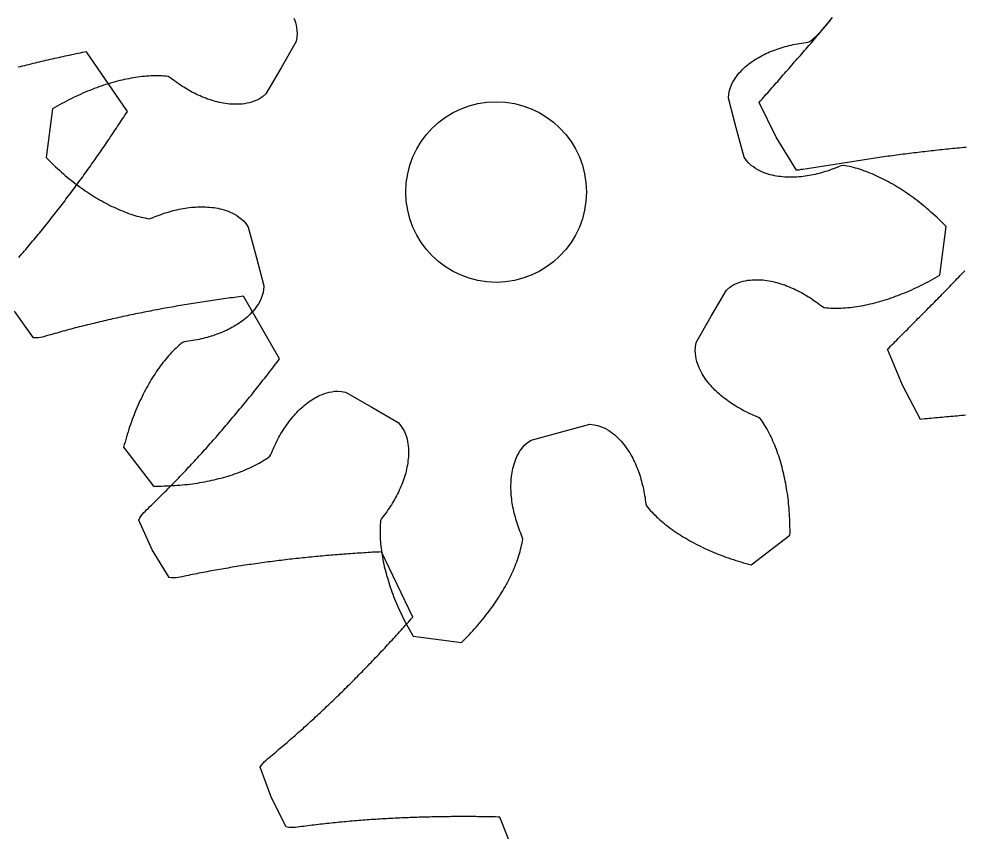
# Model space of a CAD drawing. Header units: metres. Extents: x -108 to 108, y -108 to 108.
# Drawn here: x 69.1 to 90.04, y 31.83 to 49.83 of the extents above; entities that cross this region are included whole.
import ezdxf

# ---------------------------------------------------------------- set-up
doc = ezdxf.new("R2010")
doc.units = ezdxf.units.M

msp = doc.modelspace()

# ---------------------------------------------------------------- linework, layer by layer
for points in [[(75.195, 49.848), (75.213, 49.799), (75.23, 49.75), (75.243, 49.696), (75.253, 49.637), (75.262, 49.577), (75.265, 49.508), (75.26, 49.429), (75.244, 49.334), (74.911, 48.75), (74.911, 48.75), (74.571, 48.17), (74.497, 48.109), (74.431, 48.065), (74.37, 48.032), (74.314, 48.01), (74.258, 47.989), (74.205, 47.974), (74.153, 47.964), (74.102, 47.955), (74.052, 47.948), (74.003, 47.945), (73.955, 47.942), (73.907, 47.941), (73.86, 47.941), (73.813, 47.942), (73.767, 47.947), (73.722, 47.953), (73.676, 47.96), (73.631, 47.967), (73.587, 47.975), (73.542, 47.984), (73.498, 47.994), (73.454, 48.004), (73.411, 48.018), (73.368, 48.03), (73.326, 48.045), (73.283, 48.058), (73.241, 48.075), (73.199, 48.092), (73.157, 48.11), (73.115, 48.126), (73.074, 48.145), (73.033, 48.165), (72.992, 48.185), (72.952, 48.206), (72.912, 48.227), (72.872, 48.249), (72.832, 48.274), (72.793, 48.297), (72.753, 48.321), (72.714, 48.346), (72.675, 48.371), (72.637, 48.398), (72.598, 48.425), (72.56, 48.452), (72.522, 48.48), (72.484, 48.509), (72.447, 48.537), (72.407, 48.558), (72.361, 48.563), (72.314, 48.567), (72.267, 48.57), (72.22, 48.571), (72.173, 48.572), (72.125, 48.572), (72.078, 48.571), (72.029, 48.569), (71.981, 48.567), (71.933, 48.563), (71.884, 48.559), (71.835, 48.554), (71.786, 48.548), (71.736, 48.542), (71.687, 48.535), (71.637, 48.527), (71.587, 48.518), (71.537, 48.509), (71.487, 48.499), (71.437, 48.488), (71.387, 48.477), (71.336, 48.465), (71.285, 48.452), (71.235, 48.439), (71.184, 48.425), (71.133, 48.41), (71.082, 48.395), (71.031, 48.379), (70.98, 48.363), (70.928, 48.345), (70.877, 48.328), (70.826, 48.309), (70.774, 48.29), (70.723, 48.27), (70.671, 48.25), (70.62, 48.229), (70.568, 48.207), (70.516, 48.185), (70.465, 48.162), (70.413, 48.139), (70.361, 48.115), (70.31, 48.09), (70.258, 48.064), (70.206, 48.038), (70.155, 48.012), (70.103, 47.985), (70.051, 47.957), (70, 47.929), (69.948, 47.9), (69.897, 47.87), (69.845, 47.84), (69.704, 46.767), (69.746, 46.724), (69.788, 46.683), (69.83, 46.641), (69.873, 46.6), (69.915, 46.56), (69.958, 46.521), (70.001, 46.481), (70.045, 46.443), (70.088, 46.405), (70.131, 46.368), (70.175, 46.331), (70.219, 46.295), (70.263, 46.26), (70.307, 46.225), (70.351, 46.191), (70.396, 46.157), (70.44, 46.124), (70.485, 46.092), (70.53, 46.06), (70.574, 46.029), (70.619, 45.998), (70.664, 45.968), (70.71, 45.939), (70.755, 45.91), (70.8, 45.882), (70.846, 45.855), (70.891, 45.828), (70.937, 45.802), (70.982, 45.777), (71.028, 45.752), (71.074, 45.728), (71.119, 45.705), (71.165, 45.683), (71.211, 45.661), (71.257, 45.64), (71.303, 45.619), (71.349, 45.599), (71.395, 45.58), (71.441, 45.562), (71.487, 45.545), (71.533, 45.528), (71.579, 45.512), (71.625, 45.497), (71.671, 45.483), (71.717, 45.469), (71.763, 45.457), (71.809, 45.445), (71.855, 45.435), (71.901, 45.425), (71.946, 45.417), (71.992, 45.41), (72.036, 45.42), (72.08, 45.438), (72.124, 45.455), (72.168, 45.473), (72.212, 45.489), (72.256, 45.505), (72.3, 45.521), (72.344, 45.536), (72.388, 45.549), (72.433, 45.562), (72.477, 45.574), (72.521, 45.588), (72.566, 45.599), (72.61, 45.609), (72.655, 45.619), (72.699, 45.628), (72.744, 45.636), (72.789, 45.644), (72.833, 45.649), (72.878, 45.655), (72.923, 45.661), (72.968, 45.666), (73.013, 45.668), (73.057, 45.672), (73.103, 45.672), (73.147, 45.674), (73.193, 45.673), (73.238, 45.671), (73.283, 45.668), (73.328, 45.664), (73.374, 45.66), (73.419, 45.654), (73.464, 45.648), (73.51, 45.641), (73.556, 45.63), (73.601, 45.617), (73.647, 45.604), (73.693, 45.589), (73.74, 45.574), (73.786, 45.554), (73.833, 45.532), (73.88, 45.509), (73.928, 45.48), (73.976, 45.446), (74.025, 45.41), (74.076, 45.362), (74.128, 45.303), (74.184, 45.225), (74.362, 44.576), (74.362, 44.576), (74.532, 43.926), (74.523, 43.83), (74.507, 43.753), (74.487, 43.687), (74.463, 43.631), (74.438, 43.577), (74.411, 43.528), (74.382, 43.485), (74.352, 43.443), (74.322, 43.402), (74.289, 43.365), (74.257, 43.33), (74.224, 43.295), (74.19, 43.261), (74.156, 43.229), (74.12, 43.2), (74.084, 43.172), (74.047, 43.144), (74.011, 43.118), (73.973, 43.092), (73.935, 43.067), (73.897, 43.042), (73.859, 43.019), (73.819, 42.998), (73.78, 42.976), (73.739, 42.957), (73.699, 42.936), (73.658, 42.918), (73.616, 42.9), (73.574, 42.883), (73.533, 42.865), (73.491, 42.85), (73.448, 42.835), (73.405, 42.82), (73.361, 42.806), (73.317, 42.793), (73.273, 42.78), (73.228, 42.77), (73.184, 42.758), (73.139, 42.747), (73.094, 42.737), (73.049, 42.727), (73.002, 42.719), (72.956, 42.711), (72.91, 42.703), (72.863, 42.697), (72.816, 42.69), (72.77, 42.683), (72.726, 42.67), (72.69, 42.641), (72.655, 42.611), (72.62, 42.58), (72.585, 42.547), (72.551, 42.515), (72.518, 42.481), (72.485, 42.446), (72.452, 42.411), (72.42, 42.375), (72.388, 42.338), (72.356, 42.301), (72.325, 42.263), (72.294, 42.224), (72.264, 42.184), (72.234, 42.144), (72.205, 42.104), (72.175, 42.062), (72.147, 42.02), (72.118, 41.978), (72.09, 41.935), (72.063, 41.891), (72.035, 41.847), (72.008, 41.802), (71.982, 41.757), (71.956, 41.711), (71.93, 41.665), (71.905, 41.618), (71.88, 41.57), (71.856, 41.523), (71.832, 41.474), (71.808, 41.425), (71.785, 41.376), (71.762, 41.326), (71.739, 41.276), (71.717, 41.225), (71.696, 41.173), (71.674, 41.122), (71.654, 41.069), (71.633, 41.017), (71.613, 40.964), (71.594, 40.91), (71.575, 40.856), (71.556, 40.801), (71.538, 40.747), (71.52, 40.691), (71.503, 40.635), (71.486, 40.579), (71.47, 40.523), (71.454, 40.466), (71.438, 40.408), (71.423, 40.351), (72.082, 39.492), (72.141, 39.492), (72.201, 39.492), (72.26, 39.492), (72.319, 39.494), (72.378, 39.495), (72.436, 39.498), (72.494, 39.501), (72.552, 39.504), (72.609, 39.508), (72.666, 39.512), (72.723, 39.517), (72.78, 39.523), (72.836, 39.529), (72.892, 39.535), (72.947, 39.542), (73.002, 39.55), (73.057, 39.558), (73.112, 39.567), (73.166, 39.576), (73.219, 39.586), (73.273, 39.596), (73.326, 39.607), (73.378, 39.618), (73.431, 39.63), (73.482, 39.642), (73.534, 39.655), (73.585, 39.668), (73.635, 39.682), (73.686, 39.696), (73.735, 39.711), (73.785, 39.726), (73.834, 39.742), (73.882, 39.759), (73.93, 39.776), (73.977, 39.793), (74.024, 39.811), (74.071, 39.83), (74.117, 39.849), (74.162, 39.869), (74.207, 39.889), (74.251, 39.909), (74.295, 39.931), (74.338, 39.953), (74.381, 39.975), (74.423, 39.998), (74.464, 40.022), (74.505, 40.046), (74.545, 40.071), (74.584, 40.097), (74.622, 40.123), (74.659, 40.15), (74.684, 40.189), (74.702, 40.233), (74.721, 40.276), (74.739, 40.32), (74.759, 40.362), (74.779, 40.404), (74.798, 40.447), (74.819, 40.488), (74.841, 40.529), (74.863, 40.57), (74.886, 40.61), (74.908, 40.651), (74.931, 40.69), (74.955, 40.729), (74.98, 40.767), (75.005, 40.805), (75.031, 40.842), (75.057, 40.879), (75.085, 40.915), (75.112, 40.951), (75.14, 40.986), (75.168, 41.022), (75.199, 41.055), (75.228, 41.089), (75.259, 41.121), (75.29, 41.154), (75.322, 41.185), (75.356, 41.216), (75.39, 41.246), (75.424, 41.275), (75.46, 41.304), (75.496, 41.332), (75.532, 41.36), (75.569, 41.387), (75.61, 41.411), (75.651, 41.435), (75.693, 41.458), (75.735, 41.481), (75.779, 41.502), (75.826, 41.521), (75.875, 41.539), (75.925, 41.556), (75.978, 41.569), (76.037, 41.579), (76.097, 41.588), (76.166, 41.59), (76.245, 41.585), (76.34, 41.57), (76.924, 41.237), (76.924, 41.237), (77.505, 40.897), (77.566, 40.823), (77.609, 40.757), (77.642, 40.696), (77.664, 40.639), (77.685, 40.584), (77.7, 40.53), (77.71, 40.479), (77.719, 40.428), (77.727, 40.378), (77.73, 40.329), (77.732, 40.281), (77.733, 40.233), (77.733, 40.186), (77.732, 40.138), (77.727, 40.093), (77.721, 40.047), (77.715, 40.002), (77.707, 39.957), (77.699, 39.912), (77.69, 39.868), (77.681, 39.824), (77.67, 39.78), (77.657, 39.737), (77.645, 39.694), (77.629, 39.651), (77.616, 39.608), (77.6, 39.566), (77.582, 39.524), (77.565, 39.483), (77.549, 39.441), (77.529, 39.4), (77.51, 39.359), (77.49, 39.318), (77.469, 39.278), (77.447, 39.237), (77.425, 39.197), (77.4, 39.158), (77.377, 39.118), (77.353, 39.079), (77.329, 39.04), (77.303, 39.001), (77.276, 38.962), (77.25, 38.924), (77.223, 38.886), (77.194, 38.848), (77.166, 38.81), (77.137, 38.772), (77.116, 38.732), (77.111, 38.686), (77.107, 38.64), (77.105, 38.593), (77.103, 38.546), (77.102, 38.499), (77.102, 38.451), (77.103, 38.403), (77.105, 38.355), (77.108, 38.307), (77.111, 38.258), (77.115, 38.209), (77.12, 38.161), (77.126, 38.111), (77.133, 38.062), (77.14, 38.013), (77.148, 37.963), (77.156, 37.913), (77.165, 37.863), (77.175, 37.813), (77.186, 37.763), (77.197, 37.712), (77.209, 37.662), (77.222, 37.611), (77.235, 37.56), (77.249, 37.51), (77.264, 37.459), (77.279, 37.408), (77.295, 37.356), (77.312, 37.305), (77.329, 37.254), (77.347, 37.203), (77.365, 37.151), (77.384, 37.1), (77.404, 37.048), (77.424, 36.997), (77.445, 36.945), (77.467, 36.894), (77.489, 36.842), (77.512, 36.79), (77.536, 36.739), (77.56, 36.687), (77.585, 36.635), (77.61, 36.584), (77.636, 36.532), (77.662, 36.48), (77.69, 36.429), (77.717, 36.377), (77.746, 36.325), (77.775, 36.274), (77.804, 36.222), (77.835, 36.171), (78.907, 36.029), (78.95, 36.071), (78.992, 36.114), (79.033, 36.156), (79.074, 36.198), (79.114, 36.241), (79.154, 36.284), (79.193, 36.327), (79.231, 36.37), (79.269, 36.414), (79.306, 36.457), (79.343, 36.501), (79.379, 36.545), (79.415, 36.589), (79.449, 36.633), (79.484, 36.677), (79.517, 36.721), (79.55, 36.766), (79.583, 36.81), (79.615, 36.855), (79.646, 36.9), (79.676, 36.945), (79.706, 36.99), (79.735, 37.035), (79.764, 37.08), (79.792, 37.126), (79.819, 37.171), (79.846, 37.217), (79.872, 37.262), (79.897, 37.308), (79.922, 37.354), (79.946, 37.399), (79.969, 37.445), (79.992, 37.491), (80.014, 37.537), (80.035, 37.583), (80.055, 37.629), (80.075, 37.675), (80.094, 37.721), (80.112, 37.767), (80.13, 37.813), (80.146, 37.859), (80.162, 37.905), (80.177, 37.951), (80.192, 37.997), (80.205, 38.043), (80.217, 38.089), (80.229, 38.135), (80.239, 38.18), (80.249, 38.226), (80.257, 38.272), (80.265, 38.318), (80.254, 38.362), (80.236, 38.406), (80.219, 38.45), (80.201, 38.493), (80.185, 38.537), (80.169, 38.582), (80.153, 38.626), (80.139, 38.67), (80.125, 38.714), (80.112, 38.758), (80.1, 38.803), (80.086, 38.847), (80.075, 38.891), (80.065, 38.936), (80.055, 38.98), (80.046, 39.025), (80.038, 39.07), (80.03, 39.114), (80.025, 39.159), (80.019, 39.204), (80.013, 39.249), (80.008, 39.293), (80.006, 39.338), (80.003, 39.383), (80.002, 39.428), (80, 39.473), (80.002, 39.518), (80.004, 39.563), (80.006, 39.609), (80.01, 39.654), (80.015, 39.699), (80.02, 39.745), (80.026, 39.79), (80.033, 39.835), (80.045, 39.881), (80.057, 39.927), (80.07, 39.973), (80.085, 40.019), (80.1, 40.065), (80.121, 40.112), (80.142, 40.159), (80.166, 40.206), (80.194, 40.253), (80.228, 40.302), (80.265, 40.351), (80.312, 40.401), (80.371, 40.454), (80.449, 40.509), (81.098, 40.687), (81.098, 40.687), (81.748, 40.858), (81.844, 40.848), (81.922, 40.832), (81.988, 40.812), (82.044, 40.788), (82.098, 40.763), (82.146, 40.736), (82.19, 40.707), (82.232, 40.678), (82.273, 40.647), (82.309, 40.615), (82.345, 40.582), (82.379, 40.549), (82.413, 40.516), (82.446, 40.482), (82.474, 40.446), (82.503, 40.41), (82.53, 40.373), (82.557, 40.336), (82.582, 40.299), (82.608, 40.261), (82.632, 40.223), (82.655, 40.185), (82.676, 40.145), (82.698, 40.105), (82.718, 40.065), (82.739, 40.025), (82.757, 39.984), (82.774, 39.942), (82.791, 39.9), (82.809, 39.859), (82.825, 39.816), (82.84, 39.773), (82.854, 39.73), (82.868, 39.687), (82.881, 39.643), (82.894, 39.599), (82.904, 39.554), (82.916, 39.509), (82.927, 39.465), (82.937, 39.42), (82.947, 39.374), (82.955, 39.328), (82.963, 39.282), (82.972, 39.236), (82.978, 39.189), (82.985, 39.142), (82.991, 39.095), (83.004, 39.052), (83.033, 39.016), (83.064, 38.98), (83.095, 38.945), (83.127, 38.911), (83.16, 38.877), (83.194, 38.843), (83.228, 38.81), (83.263, 38.778), (83.299, 38.745), (83.336, 38.713), (83.374, 38.682), (83.412, 38.651), (83.451, 38.62), (83.49, 38.59), (83.53, 38.56), (83.571, 38.53), (83.612, 38.501), (83.654, 38.472), (83.696, 38.444), (83.74, 38.416), (83.783, 38.388), (83.827, 38.361), (83.872, 38.334), (83.917, 38.308), (83.963, 38.282), (84.01, 38.256), (84.056, 38.231), (84.104, 38.206), (84.152, 38.181), (84.2, 38.157), (84.249, 38.134), (84.299, 38.11), (84.348, 38.087), (84.399, 38.065), (84.45, 38.043), (84.501, 38.021), (84.553, 38), (84.605, 37.979), (84.658, 37.959), (84.711, 37.939), (84.764, 37.92), (84.818, 37.9), (84.873, 37.882), (84.928, 37.864), (84.983, 37.846), (85.039, 37.829), (85.095, 37.812), (85.152, 37.795), (85.209, 37.779), (85.266, 37.764), (85.324, 37.749), (86.182, 38.407), (86.183, 38.467), (86.183, 38.527), (86.182, 38.586), (86.181, 38.645), (86.179, 38.703), (86.177, 38.762), (86.174, 38.82), (86.17, 38.877), (86.166, 38.935), (86.162, 38.992), (86.157, 39.049), (86.152, 39.105), (86.146, 39.161), (86.139, 39.217), (86.132, 39.273), (86.124, 39.328), (86.116, 39.383), (86.108, 39.437), (86.098, 39.491), (86.089, 39.545), (86.079, 39.598), (86.068, 39.651), (86.057, 39.704), (86.045, 39.756), (86.033, 39.808), (86.02, 39.86), (86.006, 39.911), (85.993, 39.961), (85.978, 40.011), (85.963, 40.061), (85.948, 40.11), (85.932, 40.159), (85.916, 40.208), (85.899, 40.256), (85.881, 40.303), (85.863, 40.35), (85.845, 40.396), (85.825, 40.442), (85.806, 40.488), (85.786, 40.533), (85.765, 40.577), (85.744, 40.621), (85.722, 40.664), (85.699, 40.707), (85.676, 40.748), (85.652, 40.79), (85.628, 40.83), (85.603, 40.87), (85.578, 40.909), (85.551, 40.948), (85.524, 40.985), (85.485, 41.009), (85.442, 41.028), (85.398, 41.046), (85.355, 41.064), (85.312, 41.084), (85.27, 41.104), (85.227, 41.124), (85.186, 41.145), (85.145, 41.167), (85.105, 41.189), (85.065, 41.212), (85.024, 41.233), (84.985, 41.257), (84.946, 41.281), (84.907, 41.306), (84.869, 41.331), (84.832, 41.356), (84.795, 41.383), (84.76, 41.411), (84.724, 41.438), (84.688, 41.466), (84.653, 41.494), (84.62, 41.524), (84.585, 41.553), (84.553, 41.585), (84.52, 41.615), (84.489, 41.648), (84.458, 41.681), (84.429, 41.715), (84.399, 41.75), (84.37, 41.785), (84.342, 41.821), (84.314, 41.858), (84.287, 41.895), (84.263, 41.935), (84.239, 41.976), (84.216, 42.018), (84.194, 42.061), (84.172, 42.105), (84.154, 42.152), (84.136, 42.201), (84.119, 42.25), (84.105, 42.304), (84.095, 42.363), (84.086, 42.423), (84.084, 42.492), (84.089, 42.571), (84.105, 42.666), (84.437, 43.25), (84.437, 43.25), (84.777, 43.83), (84.851, 43.891), (84.917, 43.935), (84.978, 43.968), (85.035, 43.99), (85.091, 44.011), (85.144, 44.026), (85.195, 44.036), (85.246, 44.045), (85.297, 44.052), (85.345, 44.055), (85.393, 44.058), (85.441, 44.059), (85.489, 44.059), (85.536, 44.058), (85.582, 44.053), (85.627, 44.047), (85.672, 44.04), (85.717, 44.033), (85.762, 44.025), (85.806, 44.016), (85.851, 44.006), (85.894, 43.996), (85.937, 43.982), (85.981, 43.97), (86.023, 43.955), (86.066, 43.942), (86.108, 43.925), (86.15, 43.908), (86.191, 43.89), (86.233, 43.874), (86.275, 43.855), (86.315, 43.835), (86.356, 43.815), (86.397, 43.794), (86.437, 43.773), (86.477, 43.751), (86.516, 43.726), (86.556, 43.703), (86.595, 43.679), (86.635, 43.654), (86.674, 43.629), (86.712, 43.602), (86.75, 43.575), (86.789, 43.548), (86.826, 43.52), (86.864, 43.491), (86.902, 43.463), (86.942, 43.442), (86.988, 43.437), (87.035, 43.433), (87.081, 43.43), (87.128, 43.429), (87.176, 43.428), (87.223, 43.428), (87.271, 43.429), (87.319, 43.431), (87.368, 43.433), (87.416, 43.437), (87.465, 43.441), (87.514, 43.446), (87.563, 43.452), (87.612, 43.458), (87.662, 43.465), (87.712, 43.473), (87.761, 43.482), (87.811, 43.491), (87.861, 43.501), (87.912, 43.512), (87.962, 43.523), (88.013, 43.535), (88.063, 43.548), (88.114, 43.561), (88.165, 43.575), (88.216, 43.59), (88.267, 43.605), (88.318, 43.621), (88.369, 43.637), (88.42, 43.655), (88.472, 43.672), (88.523, 43.691), (88.574, 43.71), (88.626, 43.73), (88.677, 43.75), (88.729, 43.771), (88.781, 43.793), (88.832, 43.815), (88.884, 43.838), (88.936, 43.861), (88.987, 43.885), (89.039, 43.91), (89.091, 43.936), (89.142, 43.962), (89.194, 43.988), (89.246, 44.015), (89.297, 44.043), (89.349, 44.071), (89.401, 44.1), (89.452, 44.13), (89.504, 44.16), (89.645, 45.233), (89.603, 45.276), (89.561, 45.317), (89.518, 45.359), (89.476, 45.4), (89.433, 45.44), (89.39, 45.479), (89.347, 45.519), (89.304, 45.557), (89.261, 45.595), (89.217, 45.632), (89.174, 45.669), (89.13, 45.705), (89.086, 45.74), (89.042, 45.775), (88.997, 45.809), (88.953, 45.843), (88.909, 45.876), (88.864, 45.908), (88.819, 45.94), (88.774, 45.971), (88.729, 46.002), (88.684, 46.032), (88.639, 46.061), (88.594, 46.09), (88.549, 46.118), (88.503, 46.145), (88.458, 46.172), (88.412, 46.198), (88.366, 46.223), (88.321, 46.248), (88.275, 46.272), (88.229, 46.295), (88.183, 46.317), (88.138, 46.339), (88.092, 46.36), (88.046, 46.381), (88, 46.401), (87.954, 46.42), (87.908, 46.438), (87.862, 46.455), (87.816, 46.472), (87.77, 46.488), (87.724, 46.503), (87.678, 46.517), (87.632, 46.531), (87.586, 46.543), (87.54, 46.555), (87.494, 46.565), (87.448, 46.575), (87.402, 46.583), (87.357, 46.59), (87.312, 46.58), (87.269, 46.562), (87.225, 46.545), (87.181, 46.527), (87.137, 46.511), (87.093, 46.495), (87.049, 46.479), (87.005, 46.464), (86.96, 46.451), (86.916, 46.438), (86.872, 46.426), (86.827, 46.412), (86.783, 46.401), (86.739, 46.391), (86.694, 46.381), (86.649, 46.372), (86.605, 46.364), (86.56, 46.356), (86.515, 46.351), (86.471, 46.345), (86.426, 46.339), (86.381, 46.334), (86.336, 46.332), (86.291, 46.328), (86.246, 46.328), (86.201, 46.326), (86.156, 46.327), (86.111, 46.329), (86.066, 46.332), (86.02, 46.336), (85.975, 46.34), (85.93, 46.346), (85.884, 46.352), (85.839, 46.359), (85.793, 46.37), (85.747, 46.383), (85.701, 46.396), (85.655, 46.411), (85.609, 46.426), (85.562, 46.446), (85.516, 46.468), (85.469, 46.491), (85.421, 46.52), (85.372, 46.554), (85.324, 46.59), (85.273, 46.638), (85.221, 46.697), (85.165, 46.775), (84.987, 47.424), (84.987, 47.424), (84.817, 48.074), (84.826, 48.17), (84.842, 48.247), (84.862, 48.313), (84.886, 48.369), (84.911, 48.423), (84.938, 48.472), (84.967, 48.515), (84.997, 48.557), (85.027, 48.598), (85.059, 48.635), (85.092, 48.67), (85.125, 48.705), (85.159, 48.739), (85.193, 48.771), (85.228, 48.8), (85.265, 48.828), (85.301, 48.856), (85.338, 48.882), (85.375, 48.908), (85.413, 48.933), (85.451, 48.958), (85.49, 48.981), (85.53, 49.002), (85.569, 49.024), (85.61, 49.043), (85.649, 49.064), (85.691, 49.082), (85.732, 49.1), (85.774, 49.117), (85.816, 49.135), (85.858, 49.15), (85.901, 49.165), (85.944, 49.18), (85.987, 49.194), (86.031, 49.207), (86.075, 49.22), (86.12, 49.23), (86.165, 49.242), (86.21, 49.253), (86.255, 49.263), (86.3, 49.273), (86.346, 49.281), (86.392, 49.289), (86.439, 49.297), (86.486, 49.303), (86.532, 49.31), (86.579, 49.317), (86.623, 49.33), (86.659, 49.359), (86.694, 49.389), (86.729, 49.42), (86.763, 49.453), (86.797, 49.485), (86.831, 49.519), (86.864, 49.554), (86.897, 49.589), (86.929, 49.625), (86.961, 49.662), (86.992, 49.699), (87.024, 49.737), (87.054, 49.776), (87.085, 49.816), (87.115, 49.856)], [(90.082, 46.988), (90.033, 46.983), (89.985, 46.979), (89.936, 46.974), (89.888, 46.97), (89.84, 46.965), (89.791, 46.96), (89.743, 46.956), (89.695, 46.951), (89.647, 46.946), (89.598, 46.941), (89.55, 46.936), (89.502, 46.931), (89.454, 46.926), (89.406, 46.92), (89.358, 46.915), (89.31, 46.91), (89.262, 46.904), (89.214, 46.899), (89.166, 46.893), (89.118, 46.888), (89.07, 46.882), (89.022, 46.876), (88.974, 46.871), (88.927, 46.865), (88.879, 46.859), (88.831, 46.853), (88.783, 46.847), (88.736, 46.841), (88.688, 46.835), (88.641, 46.829), (88.593, 46.822), (88.545, 46.816), (88.498, 46.81), (88.45, 46.803), (88.403, 46.797), (88.355, 46.79), (88.308, 46.783), (88.261, 46.777), (88.213, 46.77), (88.166, 46.763), (88.119, 46.756), (88.072, 46.749), (88.024, 46.742), (87.977, 46.735), (87.93, 46.728), (87.883, 46.721), (87.836, 46.713), (87.789, 46.706), (87.742, 46.699), (87.694, 46.692), (87.647, 46.684), (87.6, 46.677), (87.553, 46.67), (87.506, 46.662), (87.459, 46.655), (87.412, 46.648), (87.365, 46.641), (87.318, 46.633), (87.27, 46.626), (87.223, 46.619), (87.176, 46.611), (87.129, 46.604), (87.082, 46.597), (87.035, 46.589), (86.988, 46.582), (86.941, 46.575), (86.893, 46.568), (86.846, 46.56), (86.799, 46.553), (86.752, 46.546), (86.705, 46.538), (86.658, 46.531), (86.61, 46.524), (86.563, 46.516), (86.516, 46.509), (86.469, 46.502), (86.422, 46.495), (86.375, 46.487), (86.327, 46.48), (85.878, 47.212), (85.878, 47.212), (85.501, 47.983), (85.532, 48.019), (85.564, 48.055), (85.595, 48.091), (85.627, 48.127), (85.658, 48.163), (85.69, 48.199), (85.721, 48.235), (85.752, 48.271), (85.784, 48.307), (85.815, 48.343), (85.847, 48.378), (85.878, 48.414), (85.91, 48.45), (85.941, 48.486), (85.972, 48.522), (86.004, 48.558), (86.035, 48.594), (86.067, 48.63), (86.098, 48.666), (86.129, 48.701), (86.161, 48.737), (86.192, 48.773), (86.224, 48.809), (86.255, 48.845), (86.286, 48.881), (86.318, 48.917), (86.349, 48.953), (86.381, 48.988), (86.412, 49.024), (86.443, 49.06), (86.475, 49.096), (86.506, 49.132), (86.538, 49.168), (86.569, 49.204), (86.6, 49.24), (86.632, 49.276), (86.663, 49.312), (86.694, 49.348), (86.725, 49.384), (86.756, 49.42), (86.787, 49.457), (86.818, 49.493), (86.849, 49.53), (86.88, 49.566), (86.911, 49.603), (86.942, 49.639), (86.973, 49.676), (87.004, 49.713), (87.035, 49.75), (87.065, 49.787), (87.096, 49.824), (87.127, 49.861)], [(69.103, 44.552), (69.134, 44.588), (69.164, 44.623), (69.195, 44.659), (69.225, 44.695), (69.256, 44.73), (69.286, 44.766), (69.317, 44.802), (69.347, 44.838), (69.377, 44.874), (69.407, 44.91), (69.438, 44.947), (69.468, 44.983), (69.498, 45.019), (69.528, 45.056), (69.558, 45.092), (69.588, 45.129), (69.617, 45.166), (69.647, 45.202), (69.677, 45.239), (69.707, 45.276), (69.736, 45.313), (69.766, 45.35), (69.795, 45.387), (69.825, 45.425), (69.854, 45.462), (69.883, 45.499), (69.913, 45.537), (69.942, 45.574), (69.971, 45.612), (70, 45.65), (70.03, 45.687), (70.059, 45.725), (70.088, 45.763), (70.117, 45.801), (70.146, 45.839), (70.174, 45.877), (70.203, 45.915), (70.232, 45.953), (70.261, 45.992), (70.289, 46.03), (70.318, 46.068), (70.347, 46.107), (70.375, 46.145), (70.404, 46.184), (70.432, 46.223), (70.461, 46.261), (70.489, 46.3), (70.517, 46.339), (70.545, 46.378), (70.574, 46.417), (70.602, 46.456), (70.63, 46.495), (70.658, 46.535), (70.686, 46.574), (70.714, 46.613), (70.742, 46.653), (70.77, 46.692), (70.798, 46.732), (70.825, 46.771), (70.853, 46.811), (70.881, 46.851), (70.908, 46.89), (70.936, 46.93), (70.963, 46.97), (70.991, 47.01), (71.018, 47.05), (71.046, 47.09), (71.073, 47.131), (71.1, 47.171), (71.128, 47.211), (71.155, 47.251), (71.182, 47.292), (71.209, 47.332), (71.236, 47.373), (71.263, 47.413), (71.29, 47.454), (71.317, 47.495), (71.344, 47.536), (71.371, 47.577), (71.398, 47.617), (71.425, 47.658), (71.451, 47.699), (71.478, 47.741), (71.505, 47.782), (70.602, 49.105), (70.554, 49.095), (70.506, 49.086), (70.458, 49.076), (70.41, 49.066), (70.363, 49.056), (70.315, 49.046), (70.267, 49.036), (70.219, 49.025), (70.171, 49.015), (70.124, 49.005), (70.076, 48.994), (70.028, 48.984), (69.981, 48.973), (69.933, 48.963), (69.886, 48.952), (69.839, 48.941), (69.791, 48.931), (69.744, 48.92), (69.696, 48.909), (69.649, 48.898), (69.602, 48.887), (69.555, 48.876), (69.508, 48.865), (69.461, 48.853), (69.413, 48.842), (69.366, 48.831), (69.319, 48.819), (69.273, 48.808), (69.226, 48.796), (69.179, 48.784), (69.132, 48.773), (69.085, 48.761)], [(90.073, 41.059), (90.026, 41.054), (89.978, 41.05), (89.931, 41.046), (89.883, 41.041), (89.836, 41.037), (89.788, 41.033), (89.741, 41.028), (89.693, 41.024), (89.646, 41.02), (89.598, 41.015), (89.551, 41.011), (89.503, 41.007), (89.456, 41.002), (89.408, 40.998), (89.361, 40.994), (89.313, 40.989), (89.266, 40.985), (89.218, 40.981), (89.171, 40.976), (89.123, 40.972), (89.076, 40.968), (88.673, 41.726), (88.673, 41.726), (88.345, 42.52), (88.379, 42.554), (88.412, 42.588), (88.446, 42.622), (88.48, 42.656), (88.513, 42.689), (88.547, 42.723), (88.581, 42.757), (88.614, 42.791), (88.648, 42.825), (88.681, 42.859), (88.715, 42.893), (88.749, 42.926), (88.782, 42.96), (88.816, 42.994), (88.849, 43.028), (88.883, 43.062), (88.917, 43.096), (88.95, 43.13), (88.984, 43.163), (89.017, 43.197), (89.051, 43.231), (89.085, 43.265), (89.118, 43.299), (89.152, 43.333), (89.185, 43.366), (89.219, 43.4), (89.253, 43.434), (89.286, 43.468), (89.32, 43.502), (89.353, 43.535), (89.387, 43.569), (89.421, 43.603), (89.454, 43.637), (89.488, 43.671), (89.521, 43.705), (89.555, 43.739), (89.588, 43.773), (89.621, 43.807), (89.655, 43.841), (89.688, 43.875), (89.721, 43.91), (89.755, 43.944), (89.788, 43.979), (89.821, 44.013), (89.854, 44.048), (89.888, 44.082), (89.921, 44.117), (89.954, 44.152), (89.987, 44.187), (90.02, 44.221), (90.053, 44.256)], [(80.344, 30.672), (79.759, 32.163), (79.71, 32.165), (79.661, 32.166), (79.612, 32.167), (79.563, 32.168), (79.514, 32.169), (79.465, 32.17), (79.417, 32.17), (79.368, 32.171), (79.319, 32.172), (79.27, 32.172), (79.221, 32.173), (79.173, 32.173), (79.124, 32.173), (79.075, 32.174), (79.027, 32.174), (78.978, 32.174), (78.929, 32.174), (78.881, 32.174), (78.832, 32.174), (78.784, 32.173), (78.735, 32.173), (78.687, 32.173), (78.638, 32.172), (78.59, 32.172), (78.541, 32.171), (78.493, 32.171), (78.445, 32.17), (78.396, 32.169), (78.348, 32.168), (78.3, 32.167), (78.252, 32.166), (78.203, 32.165), (78.155, 32.164), (78.107, 32.163), (78.059, 32.162), (78.011, 32.16), (77.963, 32.159), (77.915, 32.157), (77.867, 32.156), (77.819, 32.154), (77.771, 32.152), (77.723, 32.15), (77.675, 32.148), (77.627, 32.146), (77.579, 32.144), (77.531, 32.142), (77.484, 32.14), (77.436, 32.137), (77.388, 32.135), (77.341, 32.133), (77.293, 32.13), (77.245, 32.127), (77.198, 32.125), (77.15, 32.122), (77.103, 32.119), (77.055, 32.116), (77.008, 32.113), (76.96, 32.11), (76.913, 32.107), (76.865, 32.103), (76.818, 32.1), (76.771, 32.096), (76.723, 32.093), (76.676, 32.089), (76.629, 32.085), (76.582, 32.082), (76.534, 32.078), (76.487, 32.074), (76.44, 32.07), (76.393, 32.066), (76.346, 32.061), (76.299, 32.057), (76.252, 32.053), (76.205, 32.048), (76.158, 32.044), (76.112, 32.039), (76.065, 32.034), (76.018, 32.029), (75.971, 32.024), (75.924, 32.019), (75.878, 32.014), (75.831, 32.009), (75.784, 32.004), (75.738, 31.998), (75.691, 31.993), (75.645, 31.987), (75.598, 31.982), (75.552, 31.976), (75.506, 31.97), (75.459, 31.964), (75.413, 31.958), (75.367, 31.952), (75.32, 31.946), (75.274, 31.94), (75.227, 31.935), (75.18, 31.932), (75.131, 31.932), (75.08, 31.936), (75.026, 31.947), (74.7, 32.591), (74.7, 32.591), (74.45, 33.269), (74.478, 33.316), (74.51, 33.356), (74.543, 33.391), (74.577, 33.424), (74.613, 33.455), (74.649, 33.485), (74.685, 33.515), (74.721, 33.544), (74.757, 33.574), (74.793, 33.604), (74.828, 33.634), (74.864, 33.664), (74.9, 33.695), (74.936, 33.725), (74.971, 33.755), (75.007, 33.786), (75.043, 33.816), (75.078, 33.847), (75.114, 33.878), (75.149, 33.909), (75.184, 33.94), (75.22, 33.971), (75.255, 34.002), (75.29, 34.033), (75.326, 34.064), (75.361, 34.095), (75.396, 34.127), (75.431, 34.158), (75.466, 34.19), (75.501, 34.222), (75.536, 34.253), (75.571, 34.285), (75.606, 34.317), (75.641, 34.349), (75.676, 34.381), (75.711, 34.413), (75.746, 34.446), (75.78, 34.478), (75.815, 34.51), (75.85, 34.543), (75.884, 34.576), (75.919, 34.608), (75.953, 34.641), (75.988, 34.674), (76.022, 34.707), (76.057, 34.74), (76.091, 34.773), (76.125, 34.806), (76.16, 34.839), (76.194, 34.872), (76.228, 34.906), (76.262, 34.939), (76.297, 34.972), (76.331, 35.006), (76.365, 35.04), (76.399, 35.073), (76.433, 35.107), (76.467, 35.141), (76.501, 35.175), (76.535, 35.209), (76.568, 35.243), (76.602, 35.277), (76.636, 35.311), (76.67, 35.346), (76.703, 35.38), (76.737, 35.415), (76.771, 35.449), (76.804, 35.484), (76.838, 35.518), (76.871, 35.553), (76.905, 35.588), (76.938, 35.623), (76.972, 35.658), (77.005, 35.693), (77.038, 35.728), (77.072, 35.763), (77.105, 35.798), (77.138, 35.834), (77.171, 35.869), (77.205, 35.904), (77.238, 35.94), (77.271, 35.976), (77.304, 36.011), (77.337, 36.047), (77.37, 36.083), (77.403, 36.119), (77.436, 36.154), (77.468, 36.19), (77.501, 36.227), (77.534, 36.263), (77.567, 36.299), (77.599, 36.335), (77.632, 36.371), (77.665, 36.408), (77.697, 36.444), (77.73, 36.481), (77.762, 36.517), (77.795, 36.554), (77.827, 36.591), (77.132, 38.034), (77.084, 38.031), (77.035, 38.029), (76.986, 38.026), (76.937, 38.024), (76.888, 38.021), (76.839, 38.018), (76.79, 38.015), (76.742, 38.012), (76.693, 38.009), (76.644, 38.006), (76.596, 38.003), (76.547, 38), (76.498, 37.996), (76.45, 37.993), (76.401, 37.989), (76.353, 37.986), (76.304, 37.982), (76.256, 37.979), (76.207, 37.975), (76.159, 37.971), (76.111, 37.967), (76.062, 37.963), (76.014, 37.959), (75.966, 37.955), (75.918, 37.951), (75.87, 37.947), (75.821, 37.942), (75.773, 37.938), (75.725, 37.933), (75.677, 37.929), (75.629, 37.924), (75.581, 37.92), (75.533, 37.915), (75.485, 37.91), (75.437, 37.905), (75.389, 37.9), (75.342, 37.895), (75.294, 37.89), (75.246, 37.885), (75.198, 37.879), (75.151, 37.874), (75.103, 37.869), (75.055, 37.863), (75.008, 37.858), (74.96, 37.852), (74.913, 37.846), (74.865, 37.84), (74.818, 37.834), (74.77, 37.828), (74.723, 37.822), (74.676, 37.816), (74.628, 37.81), (74.581, 37.804), (74.534, 37.797), (74.487, 37.791), (74.44, 37.784), (74.392, 37.778), (74.345, 37.771), (74.298, 37.764), (74.251, 37.758), (74.204, 37.751), (74.157, 37.744), (74.11, 37.737), (74.064, 37.729), (74.017, 37.722), (73.97, 37.715), (73.923, 37.708), (73.877, 37.7), (73.83, 37.692), (73.783, 37.685), (73.737, 37.677), (73.69, 37.669), (73.644, 37.661), (73.597, 37.653), (73.551, 37.645), (73.504, 37.637), (73.458, 37.629), (73.412, 37.621), (73.366, 37.612), (73.319, 37.604), (73.273, 37.595), (73.227, 37.586), (73.181, 37.578), (73.135, 37.569), (73.089, 37.56), (73.043, 37.551), (72.997, 37.542), (72.951, 37.533), (72.905, 37.523), (72.86, 37.514), (72.814, 37.504), (72.768, 37.495), (72.722, 37.485), (72.677, 37.476), (72.63, 37.467), (72.583, 37.461), (72.534, 37.457), (72.484, 37.457), (72.429, 37.465), (72.055, 38.082), (72.055, 38.082), (71.756, 38.739), (71.78, 38.789), (71.809, 38.83), (71.839, 38.868), (71.871, 38.904), (71.904, 38.938), (71.938, 38.97), (71.971, 39.002), (72.005, 39.035), (72.039, 39.067), (72.072, 39.1), (72.106, 39.132), (72.139, 39.165), (72.173, 39.198), (72.206, 39.231), (72.239, 39.264), (72.272, 39.297), (72.306, 39.33), (72.339, 39.363), (72.372, 39.396), (72.405, 39.43), (72.438, 39.463), (72.471, 39.497), (72.504, 39.53), (72.537, 39.564), (72.569, 39.598), (72.602, 39.632), (72.635, 39.666), (72.668, 39.7), (72.7, 39.734), (72.733, 39.768), (72.765, 39.802), (72.798, 39.837), (72.83, 39.871), (72.863, 39.906), (72.895, 39.94), (72.927, 39.975), (72.96, 40.01), (72.992, 40.045), (73.024, 40.08), (73.056, 40.115), (73.088, 40.15), (73.12, 40.185), (73.152, 40.22), (73.184, 40.255), (73.216, 40.291), (73.248, 40.326), (73.28, 40.362), (73.312, 40.397), (73.343, 40.433), (73.375, 40.469), (73.407, 40.504), (73.438, 40.54), (73.47, 40.576), (73.501, 40.612), (73.533, 40.648), (73.564, 40.685), (73.596, 40.721), (73.627, 40.757), (73.658, 40.794), (73.689, 40.83), (73.721, 40.867), (73.752, 40.903), (73.783, 40.94), (73.814, 40.977), (73.845, 41.013), (73.876, 41.05), (73.907, 41.087), (73.938, 41.124), (73.969, 41.161), (74, 41.198), (74.03, 41.236), (74.061, 41.273), (74.092, 41.31), (74.122, 41.348), (74.153, 41.385), (74.184, 41.423), (74.214, 41.46), (74.245, 41.498), (74.275, 41.536), (74.306, 41.574), (74.336, 41.611), (74.366, 41.649), (74.396, 41.687), (74.427, 41.726), (74.457, 41.764), (74.487, 41.802), (74.517, 41.84), (74.547, 41.879), (74.577, 41.917), (74.607, 41.955), (74.637, 41.994), (74.667, 42.033), (74.697, 42.071), (74.727, 42.11), (74.757, 42.149), (74.786, 42.188), (74.816, 42.227), (74.846, 42.265), (74.875, 42.305), (74.075, 43.692), (74.026, 43.686), (73.977, 43.679), (73.929, 43.673), (73.88, 43.667), (73.832, 43.66), (73.783, 43.654), (73.735, 43.647), (73.686, 43.641), (73.638, 43.634), (73.59, 43.627), (73.541, 43.621), (73.493, 43.614), (73.445, 43.607), (73.397, 43.6), (73.349, 43.593), (73.301, 43.586), (73.253, 43.578), (73.205, 43.571), (73.157, 43.564), (73.109, 43.556), (73.061, 43.549), (73.013, 43.541), (72.965, 43.534), (72.917, 43.526), (72.869, 43.518), (72.822, 43.51), (72.774, 43.502), (72.726, 43.494), (72.679, 43.486), (72.631, 43.478), (72.584, 43.47), (72.536, 43.462), (72.489, 43.453), (72.441, 43.445), (72.394, 43.437), (72.346, 43.428), (72.299, 43.419), (72.252, 43.411), (72.205, 43.402), (72.157, 43.393), (72.11, 43.384), (72.063, 43.375), (72.016, 43.366), (71.969, 43.357), (71.922, 43.348), (71.875, 43.339), (71.828, 43.329), (71.781, 43.32), (71.734, 43.31), (71.688, 43.301), (71.641, 43.291), (71.594, 43.281), (71.547, 43.272), (71.501, 43.262), (71.454, 43.252), (71.408, 43.242), (71.361, 43.232), (71.315, 43.221), (71.268, 43.211), (71.222, 43.201), (71.176, 43.19), (71.129, 43.18), (71.083, 43.169), (71.037, 43.159), (70.991, 43.148), (70.945, 43.137), (70.899, 43.126), (70.853, 43.115), (70.807, 43.104), (70.761, 43.093), (70.715, 43.082), (70.669, 43.071), (70.623, 43.059), (70.578, 43.048), (70.532, 43.037), (70.486, 43.025), (70.441, 43.013), (70.395, 43.001), (70.35, 42.99), (70.304, 42.978), (70.259, 42.966), (70.213, 42.954), (70.168, 42.941), (70.123, 42.929), (70.078, 42.917), (70.032, 42.904), (69.987, 42.892), (69.942, 42.879), (69.897, 42.867), (69.852, 42.854), (69.807, 42.841), (69.763, 42.828), (69.718, 42.815), (69.673, 42.802), (69.627, 42.79), (69.581, 42.78), (69.532, 42.773), (69.482, 42.769), (69.427, 42.773), (69.008, 43.361)]]:
    msp.add_lwpolyline(points)
for centre, radius in [((0, 0), 108.5), ((79.674, 46), 2)]:
    msp.add_circle(centre, radius)

doc.saveas('drawing.dxf')
